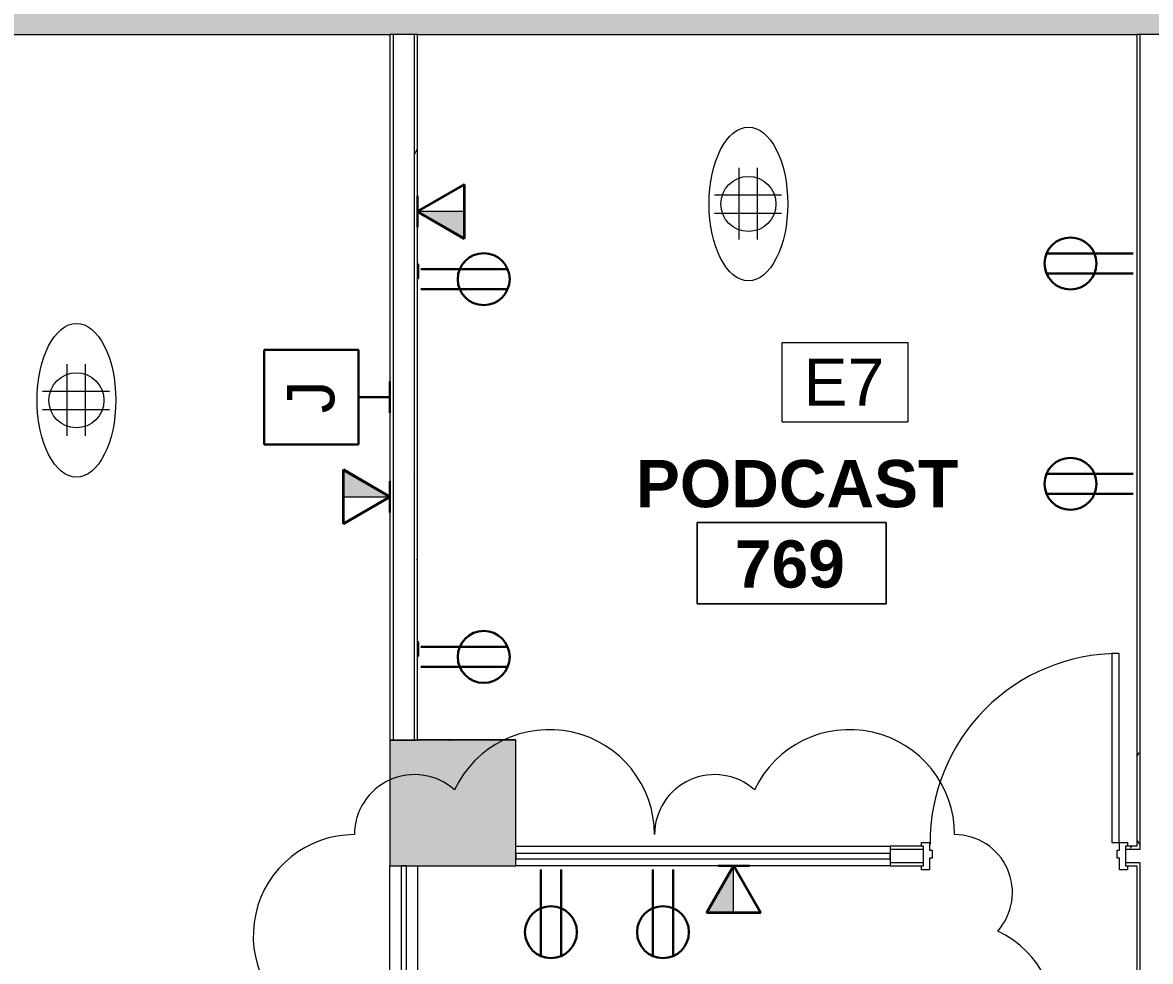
# Model space of a CAD drawing. Header units: inches. Extents: x -2349 to 1043, y -456 to 2193.
# Drawn here: x -1338.3 to -1123.4, y 1321 to 1500 of the extents above; entities that cross this region are included whole.
import ezdxf

# ---------------------------------------------------------------- set-up
doc = ezdxf.new("R2010")
doc.units = ezdxf.units.IN
doc.header["$MEASUREMENT"] = 0
for name, color, linetype, lineweight in [('5033_00_7th-9th Floors_Updated_dwg', 8, 'Continuous', 9), ('A-ANNO-KEYN', 231, 'Continuous', 9), ('A-ANNO-NOTE', 131, 'Continuous', 30), ('A-AREA-IDEN', 2, 'Continuous', 9), ('A-COLS', 52, 'Continuous', 13), ('A-DETL-THIN', 151, 'Continuous', 9), ('A-DOOR', 31, 'Continuous', 13), ('A-GLAZ-CURT', 52, 'Continuous', 13), ('A-WALL', 113, 'Continuous', 13), ('A-WALL-PATT', 111, 'Continuous', 13), ('COLUMN', 7, 'Continuous', 9), ('E-ELEC-FIXT', 91, 'Continuous', 9), ('G-ANNO-REVC', 71, 'Continuous', 9), ('I-WALL', 2, 'Continuous', 13), ('Q-CASE', 31, 'Continuous', 9)]:
    doc.layers.add(name, color=color, linetype=linetype, lineweight=lineweight)
doc.styles.add('Arial', font='arial.ttf', dxfattribs={"height": 9})
doc.styles.add('Swis721 Lt BT', font='swissl.ttf', dxfattribs={"height": 9})
doc.styles.add('Swis721 Lt BT_B', font='', dxfattribs={"height": 9})
doc.styles.get('Swis721 Lt BT_B').set_extended_font_data('Swis721 Lt BT', bold=True)
pattern_1 = [(0, (0, 0), (30.72, 7.68), [1.267, -21.773, 1.267, -21.773, -122.88]), (0, (0, 0), (30.72, 7.68), [-46.08, 1.267, -44.813, 1.267, -21.773, -53.76]), (0, (0, 0), (30.72, 7.68), [-115.2, 1.267, -14.093, 1.267, -37.133]), (120, (11.52, 3.84), (-22.011075, 22.7643), [1.267, -21.773, 1.267, -21.773, -122.88]), (120, (11.52, 3.84), (-22.011075, 22.7643), [-46.08, 1.267, -44.813, 1.267, -21.773, -53.76]), (120, (11.52, 3.84), (-22.011075, 22.7643), [-115.2, 1.267, -14.093, 1.267, -37.133]), (240, (15.36, 19.2), (-8.708925, -30.4443), [1.267, -21.773, 1.267, -21.773, -122.88]), (240, (15.36, 19.2), (-8.708925, -30.4443), [-46.08, 1.267, -44.813, 1.267, -21.773, -53.76]), (240, (15.36, 19.2), (-8.708925, -30.4443), [-115.2, 1.267, -14.093, 1.267, -37.133])]

# ---------------------------------------------------------------- blocks, each defined once
blk = doc.blocks.new('5033_00_7th-9th Floors_Updated_dwg-8585573-7TH FLOOR POWER _ SIGNAL')
at = {"layer": 'COLUMN'}
blk.add_hatch(color=256, dxfattribs=at).paths.add_polyline_path([(-1263.05, 1183.23), (-1263.05, 1183.25), (-1256.87, 1183.23)], flags=0)
blk.add_hatch(color=256, dxfattribs=at).paths.add_polyline_path([(-1263.05, 1183.23), (-1263.05, 1183.25), (-1256.87, 1183.23)], flags=0)
for p, q in [((-1263.05, 1183.23), (-1263.05, 1183.25)), ((-1263.05, 1183.25), (-1256.87, 1183.23)), ((-1263.05, 1183.23), (-1263.05, 1183.25)), ((-1263.05, 1183.25), (-1256.87, 1183.23)), ((-1263.05, 1183.25), (-1244.3, 1183.25)), ((-1244.3, 1183.25), (-1263.05, 1183.25)), ((-1256.87, 1183.23), (-1263.05, 1183.23)), ((-1256.87, 1183.23), (-1263.05, 1183.23)), ((-1244.3, 1159.21), (-1263.05, 1159.21))]:
    blk.add_line(p, q, dxfattribs=at)
blk = doc.blocks.new('Columns 1 - Columns 1-7118049-7TH FLOOR POWER _ SIGNAL')
at = {"layer": 'A-COLS', "lineweight": 9}
h = blk.add_hatch(color=7, dxfattribs=at)
h.paths.add_polyline_path([(862, -405.11), (861.98, -372.97), (801.98, -351.58), (801.98, -383.71), (861.95, -405.09)], flags=0)
h.paths.add_polyline_path([(994.48, -377), (1004.95, -376.98), (1004.95, -365), (986.95, -365), (986.95, -377), (993.97, -377)], flags=0)
h.paths.add_polyline_path([(514, -281.76), (514, -249.63), (453.98, -228.24), (453.98, -260.37), (513.95, -281.74)], flags=0)
h.paths.add_polyline_path([(166, -158.41), (166, -126.28), (105.98, -104.89), (105.98, -137.02), (165.95, -158.39)], flags=0)
h.paths.add_polyline_path([(-182, -35.06), (-182, -2.93), (-242.02, 18.46), (-242.02, -13.67), (-182.05, -35.04)], flags=0)
h.paths.add_polyline_path([(-1982.09, 88.27), (-1922.03, 109.69), (-1922.03, 140.32), (-1982.09, 118.92), (-1982.06, 97), (-1976.88, 98.83), (-1974.21, 91.29), (-1982.09, 88.5), (-1982.09, 88.41)], flags=0)
h.paths.add_polyline_path([(-530, 88.28), (-530, 120.42), (-590.02, 141.81), (-590.02, 109.68), (-530.05, 88.3)], flags=0)
h.paths.add_polyline_path([(843.95, 109), (843.91, 133), (819.95, 133), (819.95, 109), (840.1, 109)], flags=0)
h.paths.add_polyline_path([(1000.37, 115), (1004.95, 115.02), (1004.95, 127), (986.95, 127), (986.95, 115), (998.45, 115)], flags=0)
h.paths.add_polyline_path([(-1634.06, 211.7), (-1574.03, 233.05), (-1574.03, 264.36), (-1634.06, 242.96), (-1634.06, 211.72)], flags=0)
h.paths.add_polyline_path([(-878.47, 211.8), (-878.47, 243.93), (-938.5, 265.32), (-938.5, 233.19), (-878.52, 211.82)], flags=0)
h.paths.add_polyline_path([(495.95, 232), (495.95, 256), (472.03, 256), (472.03, 232), (492.75, 232)], flags=0)
h.paths.add_polyline_path([(-1286.05, 334.98), (-1268.05, 341.39), (-1268.05, 345.6), (-1256.05, 349.87), (-1244.05, 345.6), (-1244.05, 341.38), (-1226.05, 335.02), (-1226.06, 367), (-1256.05, 377.69), (-1286.05, 367), (-1286.05, 334.99)], flags=0)
h.paths.add_polyline_path([(-2021.16, 351.64), (-2013.01, 374.21), (-2035.58, 382.36), (-2043.73, 359.79), (-2041.62, 359.02)], flags=0)
h.paths.add_polyline_path([(-207.74, 478), (-200.03, 478), (-200.03, 502), (-219.79, 502), (-224.03, 490.27), (-224.03, 478), (-208.32, 478)], flags=0)
h.paths.add_polyline_path([(-224.03, 501.32), (-223.78, 502), (-224.03, 502)], flags=0)
h.paths.add_polyline_path([(-549.3, 601), (-548.03, 601), (-548.03, 625), (-569.15, 625), (-572.03, 617.05), (-572.03, 601), (-556.09, 601)], flags=0)
h.paths.add_polyline_path([(496.2, 601), (496.2, 625), (472.2, 625), (472.2, 601), (492.75, 601)], flags=0)
h.paths.add_polyline_path([(831.97, 601.06), (843.95, 601.08), (843.91, 625.06), (819.95, 625.06), (819.95, 601.06), (831.95, 601.06)], flags=0)
h.paths.add_polyline_path([(999.15, 607.06), (1004.95, 607.08), (1004.95, 619.06), (986.95, 619.06), (986.95, 607.06), (998.45, 607.06)], flags=0)
h.paths.add_polyline_path([(-1887.92, 720.64), (-1879.77, 743.21), (-1902.34, 751.36), (-1910.49, 728.79), (-1899.81, 724.93)], flags=0)
h.paths.add_polyline_path([(-910.74, 724), (-896.03, 724), (-896.03, 748), (-920.67, 748), (-920.67, 724), (-911.68, 724)], flags=0)
h.paths.add_polyline_path([(-1616.03, 724), (-1592.03, 724), (-1592.03, 748), (-1616.03, 748), (-1616.03, 731.5)], flags=0)
h.paths.add_polyline_path([(-1843.5, 843.64), (-1835.35, 866.21), (-1857.93, 874.36), (-1866.08, 851.79), (-1845.61, 844.39)], flags=0)
h.paths.add_polyline_path([(492.75, 847), (496.2, 847), (496.2, 871), (472.2, 871), (472.2, 847), (479.89, 847)], flags=0)
h.paths.add_polyline_path([(-1574.05, 847), (-1574.06, 871), (-1616.19, 871), (-1616.19, 847), (-1576.33, 847)], flags=0)
h.paths.add_polyline_path([(-1268.03, 847.03), (-1243.86, 847.03), (-1243.86, 871), (-1268.03, 871), (-1268.03, 863.81)], flags=0)
h.paths.add_polyline_path([(843.95, 1093), (843.91, 1117), (819.95, 1117), (819.95, 1093), (840.1, 1093)], flags=0)
h.paths.add_polyline_path([(482.08, 1093), (495.95, 1093), (495.95, 1117), (471.83, 1117), (471.83, 1093), (481.27, 1093)], flags=0)
h.paths.add_polyline_path([(-1259.55, 1093.21), (-1244.3, 1093.21), (-1244.3, 1117.25), (-1268.29, 1117.25), (-1268.29, 1093.21), (-1268.07, 1093.21)], flags=0)
h.paths.add_polyline_path([(-1607.55, 1093.21), (-1592.35, 1093.21), (-1592.35, 1117.25), (-1616.3, 1117.25), (-1616.3, 1093.21), (-1616.07, 1093.21)], flags=0)
h.paths.add_polyline_path([(993.95, 1099), (1004.95, 1099.02), (1004.95, 1111), (986.95, 1111), (986.95, 1099), (993.94, 1099)], flags=0)
h.paths.add_polyline_path([(-1594.42, 1339.25), (-1592.3, 1339.25), (-1592.3, 1363.25), (-1616.3, 1363.25), (-1616.3, 1339.25), (-1600.55, 1339.25)], flags=0)
h.paths.add_polyline_path([(-1268.3, 1339.25), (-1244.3, 1339.25), (-1244.3, 1363.25), (-1268.3, 1363.25), (-1268.3, 1343.02)], flags=0)
h.paths.add_polyline_path([(471.95, 1462.86), (495.95, 1462.86), (495.95, 1486.86), (471.95, 1486.86)], flags=0)
h.paths.add_polyline_path([(801.95, 1567), (861.95, 1588.4), (861.95, 1619.14), (850.07, 1619.14), (850, 1619.04), (849.95, 1619.16), (849.95, 1622.86), (801.95, 1605.75), (801.95, 1567.02)], flags=0)
h.paths.add_polyline_path([(-1592.05, 1585.02), (-1592.05, 1609.02), (-1616.05, 1609.02), (-1616.05, 1585.02)], flags=0)
h.paths.add_polyline_path([(-1244.3, 1585.27), (-1244.3, 1609.27), (-1268.3, 1609.27), (-1268.3, 1585.27)], flags=0)
h.paths.add_polyline_path([(-1678.05, 1731.02), (-1654.55, 1731.02), (-1654.55, 1776.02), (-1678.05, 1776.02), (-1678.05, 1772.52), (-1658.05, 1772.52), (-1658.05, 1734.52), (-1678.05, 1734.52)], flags=0)
h.paths.add_polyline_path([(-921.05, 1827.02), (-895.05, 1827.02), (-895.05, 1853.02), (-921.05, 1853.02), (-921.05, 1827.76)], flags=0)
h.paths.add_polyline_path([(496.95, 1827.02), (496.95, 1853.02), (470.95, 1853.02), (470.95, 1827.02), (492.75, 1827.02)], flags=0)
h.paths.add_polyline_path([(148.95, 1827.02), (148.95, 1853.02), (122.95, 1853.02), (122.95, 1827.02), (145.4, 1827.02)], flags=0)
h.paths.add_polyline_path([(-559.8, 1827.02), (-547.04, 1827.02), (-547.04, 1853.02), (-573.04, 1853.02), (-573.04, 1827.02), (-560.05, 1827.02)], flags=0)
h.paths.add_polyline_path([(-214.73, 1827.04), (-199.03, 1827.04), (-199.03, 1853.03), (-225.05, 1853.03), (-225.05, 1827.04), (-214.81, 1827.04)], flags=0)
h.paths.add_polyline_path([(-1604.86, 1828.27), (-1592.3, 1828.27), (-1592.3, 1852.27), (-1600.05, 1852.27), (-1600.05, 2104.82), (-1574.05, 2104.82), (-1574.05, 2138.82), (-1608.05, 2138.82), (-1608.05, 1852.27), (-1616.3, 1852.27), (-1616.3, 1828.27), (-1605.11, 1828.27)], flags=0)
h.paths.add_polyline_path([(-1246.45, 1828.27), (-1244.3, 1828.27), (-1244.3, 1852.27), (-1268.3, 1852.27), (-1268.3, 1828.27), (-1252.55, 1828.27)], flags=0)
h.paths.add_polyline_path([(-1629.95, 1836.02), (-1620.8, 1836.02), (-1620.8, 1844.02), (-1678.05, 1844.02), (-1678.05, 1836.02)], flags=0)
h.paths.add_polyline_path([(861.95, 2100.07), (861.95, 2138.82), (801.95, 2138.82), (801.95, 2110.02), (831.95, 2110.02), (831.95, 2100.07), (853.95, 2100.07)], flags=0)
h.paths.add_polyline_path([(-878.05, 2104.79), (-878.05, 2138.82), (-938.13, 2138.82), (-938.13, 2104.79)], flags=0)
h.paths.add_polyline_path([(-1225.94, 2104.81), (-1225.94, 2138.82), (-1286.03, 2138.82), (-1286.03, 2104.81)], flags=0)
h.paths.add_polyline_path([(165.96, 2104.82), (165.96, 2138.82), (105.95, 2138.82), (105.95, 2104.82)], flags=0)
h.paths.add_polyline_path([(454.05, 2104.82), (513.95, 2104.82), (513.95, 2138.82), (454.05, 2138.82)], flags=0)
h.paths.add_polyline_path([(-590.05, 2104.82), (-530.05, 2104.82), (-530.05, 2138.82), (-590.05, 2138.82)], flags=0)
h.paths.add_polyline_path([(-181.82, 2104.82), (-181.82, 2138.82), (-242.05, 2138.82), (-242.05, 2104.82), (-189.08, 2104.82)], flags=0)
at = {"layer": 'A-COLS', "color": 8, "lineweight": 20}
for p, q in [((-1244.3, 1363.25), (-1268.3, 1363.25)), ((-1268.3, 1363.25), (-1268.3, 1339.25)), ((-1244.3, 1339.25), (-1244.3, 1363.25)), ((-1268.3, 1339.25), (-1244.3, 1339.25))]:
    blk.add_line(p, q, dxfattribs=at)
blk = doc.blocks.new('System Panel - Glazed-9697702-7TH FLOOR POWER _ SIGNAL')
at = {"layer": 'A-GLAZ-CURT'}
for p, q in [((78.37, 0.5), (-78.37, 0.5)), ((-78.37, 0.5), (-78.37, -0.5)), ((78.37, -0.5), (78.37, 0.5)), ((-78.37, -0.5), (78.37, -0.5))]:
    blk.add_line(p, q, dxfattribs=at)
blk = doc.blocks.new('Door - Single - Solid Door-9671018-7TH FLOOR POWER _ SIGNAL')
at = {"layer": 'A-DOOR', "lineweight": 9}
for p, q in [((-15.63, 2.54), (-14.13, 2.54)), ((-15.63, 1.79), (-15.63, 2.54)), ((-14.13, 2.54), (-14.13, 0.29)), ((22.12, 2.54), (23.62, 2.54)), ((22.12, 0.29), (22.12, 2.54)), ((23.62, 2.54), (23.62, 1.79)), ((-14.13, 0.29), (-13.63, 0.29)), ((-13.63, 0.29), (-13.63, -1.21)), ((21.62, 0.29), (22.12, 0.29)), ((21.62, -1.21), (21.62, 0.29)), ((-15.63, -2.71), (-15.63, -1.96)), ((-14.13, -1.21), (-14.13, -2.71)), ((-13.63, -1.21), (-14.13, -1.21)), ((22.12, -1.21), (21.62, -1.21)), ((22.12, -2.71), (22.12, -1.21)), ((23.62, -1.96), (23.62, -2.71)), ((-14.13, -2.71), (-15.63, -2.71)), ((23.62, -2.71), (22.12, -2.71))]:
    blk.add_line(p, q, dxfattribs=at)
at = {"layer": 'A-DOOR'}
for p, q in [((-12.63, -2.71), (-14.01, -2.71)), ((-14.01, -2.71), (-14.01, -38.71)), ((-12.63, -38.71), (-12.63, -2.71)), ((-14.01, -38.71), (-12.63, -38.71))]:
    blk.add_line(p, q, dxfattribs=at)
at = {"layer": 'A-DOOR', "lineweight": 9}
blk.add_arc((-14.01, -2.71), 36, 270, 0.5, dxfattribs=at)
blk = doc.blocks.new('Casework 25 - Casework 3-8633749-7TH FLOOR POWER _ SIGNAL')
at = {"layer": 'Q-CASE'}
h = blk.add_hatch(dxfattribs=at)
h.set_pattern_fill('FP_2', color=256, style=0, pattern_type=2)
h.set_pattern_definition([(24.815, (529.475, -1426.328), (-4.755504, 10.28478), []), (114.815, (529.475, -1426.328), (-10.28478, -4.755504), [])])
h.paths.add_polyline_path([(-29.63, 300.88), (-7.81, 292.85), (16.17, 358.06), (-5.66, 366.08)], flags=0)
blk.add_line((-7.81, 292.85), (16.17, 358.06), dxfattribs=at)
blk = doc.blocks.new('Casework 37 - Casework 3-8633841-7TH FLOOR POWER _ SIGNAL')
at = {"layer": 'Q-CASE'}
h = blk.add_hatch(dxfattribs=at)
h.set_pattern_fill('FP_3', color=256, style=0, pattern_type=2)
h.set_pattern_definition([(24.815, (559.266, -1345.292), (-4.755504, 10.28478), []), (114.815, (559.266, -1345.292), (-10.28478, -4.755504), [])])
h.paths.add_polyline_path([(-20.09, 311.22), (-3.32, 305.06), (20.69, 370.37), (-1.13, 378.39), (-25.14, 313.08)], flags=0)
blk.add_line((-3.32, 305.06), (20.69, 370.37), dxfattribs=at)
blk = doc.blocks.new('PS - Power Device _Wall Base_ - Duplex-4862727-7TH FLOOR POWER _ SIGNAL')
at = {"layer": 'E-ELEC-FIXT'}
for p, q in [((-2050.22, 383.66), (-2050.29, 383.48)), ((-2047.7, 382.55), (-2050.29, 383.48)), ((-2047.7, 382.55), (-2047.64, 382.73))]:
    blk.add_line(p, q, dxfattribs=at)
blk = doc.blocks.new('System Panel - Glazed-9697933-7TH FLOOR POWER _ SIGNAL')
at = {"layer": 'A-GLAZ-CURT'}
for p, q in [((35.66, 0.5), (-35.66, 0.5)), ((-35.66, 0.5), (-35.66, -0.5)), ((35.66, -0.5), (35.66, 0.5)), ((-35.66, -0.5), (35.66, -0.5))]:
    blk.add_line(p, q, dxfattribs=at)
blk = doc.blocks.new('Room Tag - Room Name and Number-3379422-7TH FLOOR POWER _ SIGNAL')
at = {"layer": 'A-AREA-IDEN'}
for p, q in [((-0.1881, -0.1636), (-0.1881, -0.0018)), ((-0.1881, -0.0018), (0.1869, -0.0018)), ((0.1869, -0.0018), (-0.1881, -0.0018)), ((-0.1881, -0.0018), (-0.1881, -0.1636)), ((0.1869, -0.0018), (0.1869, -0.1636)), ((0.1869, -0.1636), (0.1869, -0.0018)), ((0.1869, -0.1636), (-0.1881, -0.1636)), ((-0.1881, -0.1636), (0.1869, -0.1636))]:
    blk.add_line(p, q, dxfattribs=at)
blk = doc.blocks.new('Keynote Tag - Keynote Number - Boxed-135510-7TH FLOOR POWER _ SIGNAL')
at = {"layer": 'A-ANNO-KEYN'}
for p, q in [((-0.125, -0.0792), (-0.125, 0.0781)), ((-0.125, 0.0781), (0.125, 0.0781)), ((0.125, 0.0781), (0.125, -0.0792)), ((-0.125, -0.0792), (0.125, -0.0792))]:
    blk.add_line(p, q, dxfattribs=at)
blk = doc.blocks.new('Family - ___-9774823-7TH FLOOR POWER _ SIGNAL')
at = {"layer": 'G-ANNO-REVC'}
for centre, radius, start, end in [((-1237.89, 1345.21), 20.02, 0, 154.7912), ((-1180.7, 1345.21), 20.02, 0, 154.7912), ((-1263.63, 1345.21), 11.44, 48.1897, 180), ((-1206.43, 1345.21), 11.44, 48.1897, 180), ((-1275.06, 1325.92), 19.29, 90, 244.7912), ((-1160.68, 1334.19), 11.02, 318.1897, 90), ((-1160.68, 1309.39), 19.29, 270, 64.7912)]:
    blk.add_arc(centre, radius, start, end, dxfattribs=at)

msp = doc.modelspace()

# ---------------------------------------------------------------- hatches: boundary and pattern name
at = {"layer": 'A-ANNO-NOTE', "lineweight": 9}
for points in [[(-1254.18, 1458.8), (-1254.18, 1463.96), (-1263.11, 1463.96)], [(-1268.23, 1409.63), (-1277.16, 1414.78), (-1277.16, 1409.63), (-1269.73, 1409.63)], [(-1207.96, 1330.38), (-1202.8, 1330.38), (-1202.8, 1339.32), (-1203.91, 1337.4)]]:
    msp.add_hatch(color=256, dxfattribs=at).paths.add_polyline_path(points, flags=0)
at = {"layer": 'A-WALL-PATT', "lineweight": 9}
msp.add_hatch(color=7, dxfattribs=at).paths.add_polyline_path([(-1267.67, 1497.69), (-1010.17, 1497.69), (-1010.17, 1502.31), (-1678.05, 1502.31), (-1678.05, 1497.69), (-1268.3, 1497.69)], flags=0)
h = msp.add_hatch(dxfattribs=at)
h.set_pattern_fill('FP_1', color=256, style=0, pattern_type=2)
h.set_pattern_definition(pattern_1)
h.paths.add_polyline_path([(-1263.05, 1363.25), (-1263.05, 1497.69), (-1263.67, 1497.69), (-1263.67, 1363.25)], flags=0)
h = msp.add_hatch(dxfattribs=at)
h.set_pattern_fill('FP_1', color=256, style=0, pattern_type=2)
h.set_pattern_definition(pattern_1)
h.paths.add_polyline_path([(-1125.36, 1182.5), (-1125.36, 1339.87), (-1125.98, 1339.87), (-1125.98, 1182.5)], flags=0)
h.paths.add_polyline_path([(-1125.98, 1342.37), (-1125.36, 1342.37), (-1125.36, 1497.69), (-1125.98, 1497.66), (-1125.98, 1343)], flags=0)
h = msp.add_hatch(dxfattribs=at)
h.set_pattern_fill('FP_1', color=256, style=0, pattern_type=2)
h.set_pattern_definition(pattern_1)
h.paths.add_polyline_path([(-1127.17, 1342.37), (-1125.98, 1342.37), (-1125.98, 1343), (-1128.11, 1343), (-1128.11, 1342.37)], flags=0)
h.paths.add_polyline_path([(-1166.81, 1342.37), (-1166.61, 1342.37), (-1166.61, 1343), (-1172.98, 1343), (-1172.98, 1342.37)], flags=0)

# ---------------------------------------------------------------- linework, layer by layer
at = {"layer": 'A-ANNO-NOTE', "lineweight": 9}
for p, q in [((-1201.72, 1458.63), (-1201.72, 1472.29)), ((-1198.24, 1458.63), (-1198.24, 1472.29)), ((-1263.11, 1463.96), (-1254.18, 1458.8)), ((-1254.18, 1463.96), (-1263.11, 1463.96)), ((-1254.18, 1458.8), (-1254.18, 1463.96)), ((-1329.79, 1421.2), (-1329.79, 1434.86)), ((-1326.3, 1421.2), (-1326.3, 1434.86)), ((-1268.23, 1409.63), (-1277.16, 1414.78)), ((-1277.16, 1414.78), (-1277.16, 1409.63)), ((-1277.16, 1409.63), (-1268.23, 1409.63)), ((-1202.8, 1339.32), (-1207.96, 1330.38)), ((-1202.8, 1330.38), (-1202.8, 1339.32)), ((-1207.96, 1330.38), (-1202.8, 1330.38))]:
    msp.add_line(p, q, dxfattribs=at)
at = {"layer": 'A-ANNO-NOTE'}
for p, q in [((-1263.11, 1463.96), (-1254.18, 1469.12)), ((-1263.05, 1464), (-1254.11, 1469.15)), ((-1254.18, 1469.12), (-1254.18, 1458.8)), ((-1254.11, 1469.15), (-1254.11, 1458.84)), ((-1263.05, 1461), (-1263.05, 1467)), ((-1263.11, 1463.96), (-1254.18, 1458.8)), ((-1263.05, 1464), (-1254.11, 1458.84)), ((-1126.64, 1456), (-1143.16, 1456)), ((-1262.39, 1453.01), (-1245.87, 1453.01)), ((-1262.39, 1453.01), (-1245.87, 1453.01)), ((-1126.64, 1452.16), (-1143.16, 1452.16)), ((-1126.64, 1452.16), (-1143.16, 1452.16)), ((-1262.39, 1449.18), (-1245.87, 1449.18)), ((-1274.3, 1437.59), (-1292.3, 1437.59)), ((-1292.3, 1437.59), (-1292.3, 1419.59)), ((-1274.3, 1419.59), (-1274.3, 1437.59)), ((-1268.3, 1431.59), (-1268.3, 1425.59)), ((-1268.3, 1428.59), (-1274.3, 1428.59)), ((-1292.3, 1419.59), (-1274.3, 1419.59)), ((-1268.3, 1409.59), (-1277.23, 1414.74)), ((-1277.23, 1404.43), (-1277.23, 1414.74)), ((-1268.23, 1409.63), (-1277.16, 1414.78)), ((-1277.16, 1404.47), (-1277.16, 1414.78)), ((-1268.3, 1412.59), (-1268.3, 1406.59)), ((-1126.64, 1414), (-1143.16, 1414)), ((-1126.64, 1410.16), (-1143.16, 1410.16)), ((-1126.64, 1410.16), (-1143.16, 1410.16)), ((-1268.3, 1409.59), (-1277.23, 1404.43)), ((-1268.23, 1409.63), (-1277.16, 1404.47)), ((-1262.39, 1381.01), (-1245.87, 1381.01)), ((-1262.39, 1381.01), (-1245.87, 1381.01)), ((-1262.39, 1377.18), (-1245.87, 1377.18)), ((-1202.8, 1339.32), (-1207.96, 1330.38)), ((-1202.76, 1339.25), (-1207.92, 1330.32)), ((-1205.76, 1339.25), (-1199.76, 1339.25)), ((-1202.8, 1339.32), (-1197.65, 1330.38)), ((-1202.76, 1339.25), (-1197.61, 1330.32)), ((-1239.52, 1338.59), (-1239.52, 1322.07)), ((-1235.69, 1338.59), (-1235.69, 1322.07)), ((-1235.69, 1338.59), (-1235.69, 1322.07)), ((-1218.17, 1338.59), (-1218.17, 1322.07)), ((-1214.34, 1338.59), (-1214.34, 1322.07)), ((-1214.34, 1338.59), (-1214.34, 1322.07)), ((-1197.65, 1330.38), (-1207.96, 1330.38)), ((-1197.61, 1330.32), (-1207.92, 1330.32))]:
    msp.add_line(p, q, dxfattribs=at)
at = {"layer": 'A-ANNO-NOTE', "lineweight": 9}
for centre in [(-1199.98, 1465.42), (-1328.05, 1428)]:
    msp.add_circle(centre, 5.25, dxfattribs=at)
at = {"layer": 'A-ANNO-NOTE'}
for centre in [(-1138.6, 1454.08), (-1250.43, 1451.09), (-1138.6, 1412.08), (-1250.43, 1379.09), (-1237.61, 1326.63), (-1216.26, 1326.63)]:
    msp.add_circle(centre, 4.95, dxfattribs=at)
at = {"layer": 'A-ANNO-NOTE', "lineweight": 9}
for centre in [(-1199.98, 1465.42), (-1328.05, 1428)]:
    msp.add_ellipse(centre, major_axis=(0, 14.65), ratio=0.512084, dxfattribs=at)
at = {"layer": 'A-DETL-THIN'}
for p, q in [((-1206.45, 1467.19), (-1193.7, 1467.19)), ((-1206.45, 1463.69), (-1193.7, 1463.69)), ((-1334.52, 1429.77), (-1321.77, 1429.77)), ((-1334.52, 1426.27), (-1321.77, 1426.27))]:
    msp.add_line(p, q, dxfattribs=at)
at = {"layer": 'A-WALL', "color": 8, "lineweight": 20}
for p, q in [((-1592.3, 1497.69), (-1268.3, 1497.69)), ((-1263.05, 1497.69), (-1125.98, 1497.69))]:
    msp.add_line(p, q, dxfattribs=at)
at = {"layer": 'A-WALL'}
for p, q in [((-1263.05, 1497.69), (-1268.3, 1497.69)), ((-1267.67, 1497.69), (-1267.67, 1363.25)), ((-1263.67, 1497.69), (-1263.67, 1363.25)), ((-1120.73, 1497.69), (-1125.98, 1497.69)), ((-1125.36, 1497.69), (-1125.36, 1342.37)), ((-1166.61, 1342.37), (-1172.98, 1342.37)), ((-1125.36, 1342.37), (-1128.11, 1342.37)), ((-1166.61, 1339.87), (-1172.98, 1339.87)), ((-1125.36, 1339.87), (-1128.11, 1339.87)), ((-1125.36, 1339.87), (-1125.36, 1181.87))]:
    msp.add_line(p, q, dxfattribs=at)
at = {"layer": 'I-WALL'}
for p, q in [((-1268.3, 1497.69), (-1268.3, 1363.25)), ((-1263.05, 1363.25), (-1263.05, 1497.69)), ((-1125.98, 1497.69), (-1125.98, 1343)), ((-1268.3, 1363.25), (-1263.05, 1363.25)), ((-1166.61, 1343), (-1172.98, 1343)), ((-1172.98, 1343), (-1172.98, 1339.25)), ((-1166.61, 1339.25), (-1166.61, 1343)), ((-1125.98, 1343), (-1128.11, 1343)), ((-1128.11, 1343), (-1128.11, 1339.25)), ((-1172.98, 1339.25), (-1166.61, 1339.25)), ((-1128.11, 1339.25), (-1125.98, 1339.25)), ((-1125.98, 1339.25), (-1125.98, 1182.5))]:
    msp.add_line(p, q, dxfattribs=at)
at = {"layer": 'I-WALL', "lineweight": 9}
for p, q in [((-1244.3, 1343), (-1172.98, 1343)), ((-1268.3, 1182.5), (-1268.3, 1339.25)), ((-1263.05, 1339.25), (-1263.05, 1182.5)), ((-1172.98, 1339.25), (-1244.3, 1339.25))]:
    msp.add_line(p, q, dxfattribs=at)

# ---------------------------------------------------------------- block references
at = {"layer": '5033_00_7th-9th Floors_Updated_dwg', "color": 7}
msp.add_blockref('5033_00_7th-9th Floors_Updated_dwg-8585573-7TH FLOOR POWER _ SIGNAL', (0, 180.02), dxfattribs=at)
at = {"layer": 'A-ANNO-KEYN', "xscale": 95.99999999999994, "yscale": 95.99999999999994, "zscale": 95.99999999999994}
msp.add_blockref('Keynote Tag - Keynote Number - Boxed-135510-7TH FLOOR POWER _ SIGNAL', (-1181.57, 1431.5), dxfattribs=at)
at = {"layer": 'A-AREA-IDEN', "xscale": 95.99999999999994, "yscale": 95.99999999999994, "zscale": 95.99999999999994}
msp.add_blockref('Room Tag - Room Name and Number-3379422-7TH FLOOR POWER _ SIGNAL', (-1191.67, 1404.9), dxfattribs=at)
at = {"layer": 'A-COLS', "lineweight": 9}
msp.add_blockref('Columns 1 - Columns 1-7118049-7TH FLOOR POWER _ SIGNAL', (0, 0), dxfattribs=at)
at = {"layer": 'A-DOOR', "rotation": 180}
msp.add_blockref('Door - Single - Solid Door-9671018-7TH FLOOR POWER _ SIGNAL', (-1143.36, 1341.03), dxfattribs=at)
at = {"layer": 'A-GLAZ-CURT', "lineweight": 9}
msp.add_blockref('System Panel - Glazed-9697933-7TH FLOOR POWER _ SIGNAL', (-1208.64, 1341.12), dxfattribs=at)
at = {"layer": 'A-GLAZ-CURT', "lineweight": 9, "rotation": 269.9999999999999}
msp.add_blockref('System Panel - Glazed-9697702-7TH FLOOR POWER _ SIGNAL', (-1265.67, 1260.87), dxfattribs=at)
at = {"layer": 'E-ELEC-FIXT', "rotation": 109.8540428844772}
for p in [(-1598.5, 3509.87), (-1598.5, 3437.87)]:
    msp.add_blockref('PS - Power Device _Wall Base_ - Duplex-4862727-7TH FLOOR POWER _ SIGNAL', p, dxfattribs=at)
at = {"layer": 'G-ANNO-REVC'}
msp.add_blockref('Family - ___-9774823-7TH FLOOR POWER _ SIGNAL', (0, 0), dxfattribs=at)
at = {"layer": 'Q-CASE', "rotation": 20.18472166840992}
for name, p in [('Casework 25 - Casework 3-8633749-7TH FLOOR POWER _ SIGNAL', (-989.11, 1156.04)), ('Casework 37 - Casework 3-8633841-7TH FLOOR POWER _ SIGNAL', (-989.11, 1069.7))]:
    msp.add_blockref(name, p, dxfattribs=at)

# ---------------------------------------------------------------- texts
at = {"layer": 'A-ANNO-KEYN', "insert": (-1189.48, 1435.95), "char_height": 9, "width": 18.786, "attachment_point": 1, "style": 'Arial'}
msp.add_mtext('E7', dxfattribs=at)
at = {"layer": 'A-ANNO-NOTE', "lineweight": 9, "insert": (-1287.89, 1425.51), "char_height": 9, "width": 7.575, "attachment_point": 1, "rotation": 90, "style": 'Swis721 Lt BT'}
msp.add_mtext('J', dxfattribs=at)
at = {"layer": 'A-AREA-IDEN', "char_height": 9, "attachment_point": 1, "style": 'Swis721 Lt BT_B'}
for s, insert, width in [('PODCAST', (-1221.43, 1416.62), 71.811), ('769', (-1202.57, 1401.3), 25.452)]:
    msp.add_mtext(s, dxfattribs=dict(at, insert=insert, width=width))

doc.saveas('drawing.dxf')
